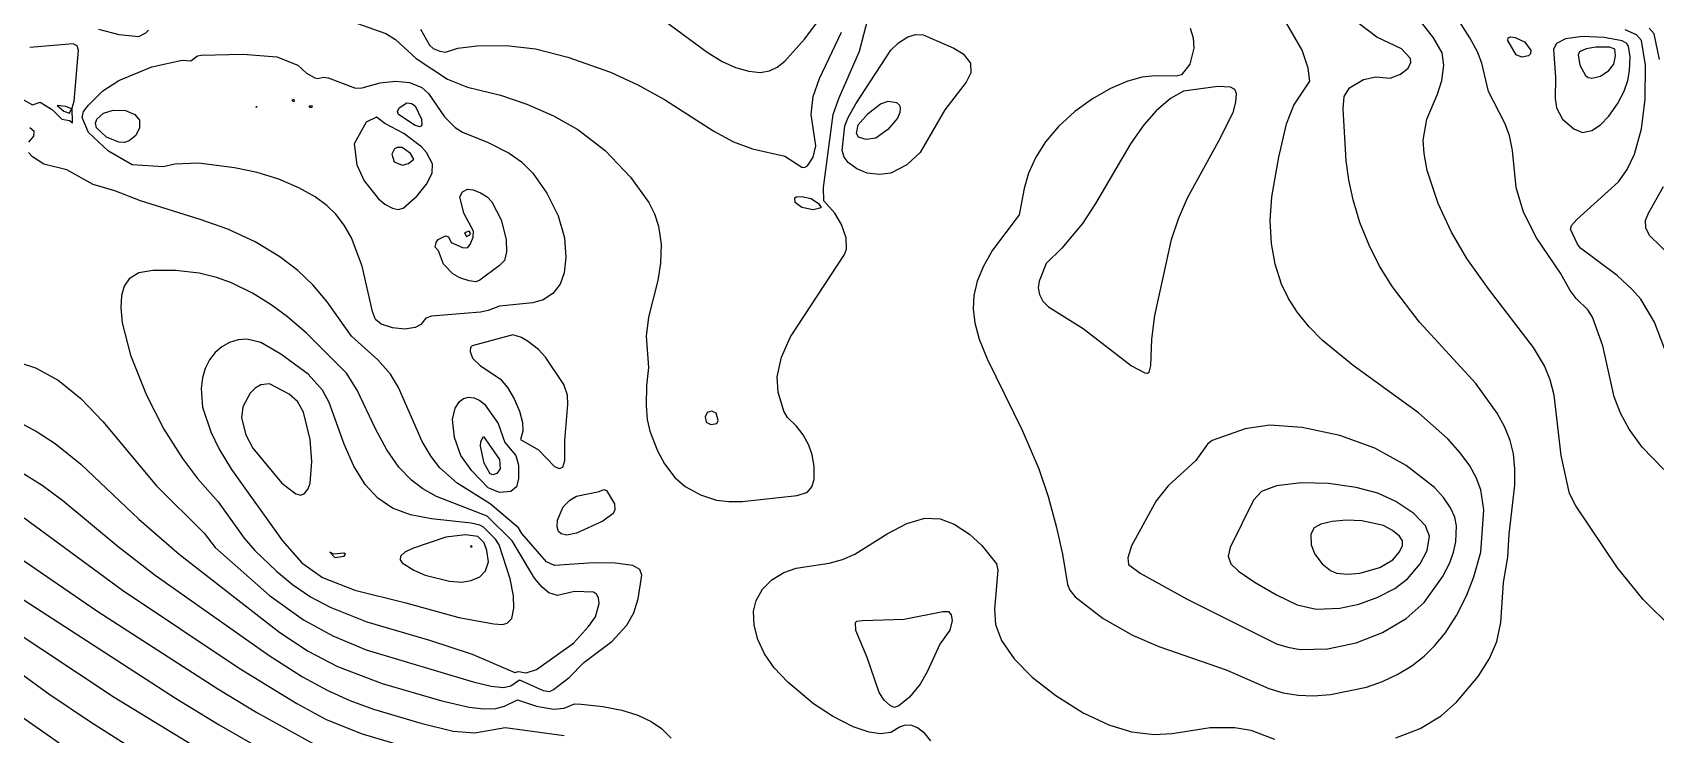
# Model space of a CAD drawing. Header units: inches. Extents: x 2608994 to 2618701, y 1261813 to 1271655.
# Drawn here: x 2612713 to 2614769, y 1266812 to 1267701 of the extents above; entities that cross this region are included whole.
import ezdxf

# ---------------------------------------------------------------- set-up
doc = ezdxf.new("R2010")
doc.units = ezdxf.units.IN
doc.header["$MEASUREMENT"] = 0

msp = doc.modelspace()

# ---------------------------------------------------------------- linework, layer by layer
for points, elevation in [([(2614780, 1267147.7), (2614752.5, 1267175.9), (2614736.1, 1267198.7), (2614725.1, 1267219.1), (2614717, 1267239.5), (2614702.7, 1267304.3), (2614689.4, 1267340.3), (2614683.6, 1267349.9), (2614669, 1267364.3), (2614661.2, 1267374.4), (2614649.2, 1267396), (2614618.8, 1267441.1), (2614602, 1267473.5), (2614592.8, 1267504.7), (2614588.3, 1267551.5), (2614584.6, 1267570.7), (2614578.7, 1267586.3), (2614558, 1267626.4), (2614549.2, 1267661.9), (2614543.9, 1267676.3), (2614534.3, 1267694.3), (2614506.4, 1267738)], 244), ([(2613116.8, 1267715.3), (2613161.2, 1267699.5), (2613173.2, 1267692.2), (2613199.6, 1267667.9), (2613239.2, 1267641.7), (2613264.4, 1267631.8), (2613306.4, 1267621.4), (2613339.8, 1267610.3), (2613373.6, 1267595.3), (2613404.4, 1267577.9), (2613438.7, 1267551.5), (2613471.2, 1267517.9), (2613494.1, 1267485.5), (2613501.2, 1267471.1), (2613506.5, 1267455.5), (2613510, 1267432.7), (2613509.2, 1267408.7), (2613505.6, 1267387.1), (2613494, 1267340.3), (2613490.8, 1267316.3), (2613493.7, 1267276.7), (2613491.3, 1267253.9), (2613491, 1267228.7), (2613492.3, 1267210.7), (2613495.6, 1267196.3), (2613505.2, 1267171.1), (2613514, 1267154.6), (2613527.1, 1267137.5), (2613540.4, 1267126), (2613559.6, 1267115.3), (2613580, 1267108.9), (2613595.6, 1267106.9), (2613612.4, 1267107.2), (2613682, 1267114.8), (2613695.2, 1267119), (2613700.9, 1267125.5), (2613703.6, 1267135.1), (2613703.6, 1267151.9), (2613701.2, 1267166.3), (2613696.8, 1267178.3), (2613689.6, 1267191.5), (2613681.4, 1267202.3), (2613670, 1267213.3), (2613665.4, 1267221.5), (2613658, 1267245.5), (2613656.7, 1267264.7), (2613662.3, 1267289.9), (2613673.6, 1267315.7), (2613742, 1267419.8), (2613744.8, 1267426.7), (2613744.1, 1267441.1), (2613738.2, 1267457.9), (2613729.9, 1267472.3), (2613715.9, 1267487.9), (2613715.4, 1267504.7), (2613727.7, 1267597.1), (2613734.8, 1267617.5), (2613761.2, 1267677.5), (2613774.6, 1267729.1)], 241), ([(2613505.6, 1267722.2), (2613568, 1267676.1), (2613587.2, 1267664.2), (2613604, 1267656.8), (2613620.8, 1267652.1), (2613635.2, 1267650.4), (2613647.2, 1267652.3)], 239), ([(2613647.2, 1267652.3), (2613656.8, 1267657.1), (2613666.4, 1267664.6), (2613691.6, 1267692.4), (2613713.2, 1267721.7)], 239), ([(2614357.6, 1266862.7), (2614403.2, 1266872.1), (2614423.6, 1266879.2), (2614442.8, 1266888.2), (2614460.8, 1266899.1), (2614476.4, 1266911.2), (2614489.6, 1266924.1), (2614502.8, 1266940.4), (2614517.2, 1266962.6), (2614529.8, 1266987.5), (2614539.1, 1267011.5), (2614548.3, 1267042.7), (2614552, 1267096.7), (2614548.1, 1267121.9), (2614542.2, 1267137.5), (2614534, 1267152.3), (2614522, 1267168.7), (2614506.4, 1267186.3), (2614469.2, 1267219.4), (2614386.3, 1267279.1), (2614347.2, 1267311.5), (2614330.7, 1267328.3), (2614316.1, 1267346.3), (2614304.6, 1267364.3), (2614295.8, 1267382.3), (2614287.5, 1267407.5), (2614282.9, 1267433.9), (2614281.4, 1267462.7), (2614283.4, 1267492.7), (2614292.3, 1267543.1), (2614302.1, 1267585.1), (2614311.4, 1267609.1), (2614331.5, 1267639.1), (2614329.4, 1267655.9), (2614321.9, 1267678.7), (2614297.2, 1267720.7)], 241), ([(2614440.4, 1266807.8), (2614471.4, 1266819.5), (2614498, 1266835.6), (2614517.5, 1266853.1), (2614544.6, 1266885.5), (2614559.3, 1266908.3), (2614568.3, 1266929.9), (2614573.3, 1266953.9), (2614576.7, 1267004.3), (2614582.4, 1267036.7), (2614583.9, 1267065.5), (2614591, 1267127.9), (2614591.4, 1267148.3), (2614589.3, 1267167.5), (2614585.2, 1267184.3), (2614578.4, 1267201.1), (2614568.8, 1267219), (2614541.6, 1267256.3), (2614470.4, 1267334.2), (2614436.2, 1267378.7), (2614419.9, 1267405.1), (2614406.5, 1267431.5), (2614395, 1267460.3), (2614386.3, 1267489.1), (2614380.8, 1267514.3), (2614377.7, 1267538.3), (2614373.6, 1267604.3), (2614374.9, 1267619.9), (2614381.6, 1267630.7), (2614399.6, 1267641.6), (2614415.2, 1267644.9), (2614433.2, 1267642.9), (2614446.4, 1267648), (2614456.2, 1267655.9), (2614459.4, 1267663.1), (2614459.1, 1267667.9), (2614447.6, 1267680.2), (2614416.4, 1267695.2), (2614393.6, 1267712.3)], 242), ([(2614790.5, 1266946.7), (2614753.6, 1266982.8), (2614721.2, 1267023.1), (2614668.4, 1267101.6), (2614660.6, 1267117.1), (2614649.7, 1267165.1), (2614641, 1267241.9), (2614636, 1267261.2), (2614628.8, 1267278.7), (2614615, 1267301.9), (2614557.8, 1267376.3), (2614530.2, 1267414.7), (2614510.8, 1267448.3), (2614494.1, 1267484.3), (2614480.2, 1267526.3), (2614476.3, 1267547.9), (2614475.2, 1267564.7), (2614479.7, 1267591.1), (2614493.2, 1267622.7), (2614498.9, 1267640.3), (2614501.1, 1267659.5), (2614499.2, 1267675.1), (2614488.3, 1267694.3), (2614470.4, 1267716.9)], 243), ([(2612797, 1267705.1), (2612822.8, 1267698.5), (2612848, 1267696), (2612857, 1267700.3), (2612860.3, 1267703.9)], 241), ([(2613204.9, 1267705.1), (2613216.4, 1267684.7), (2613221.2, 1267680.5), (2613229.6, 1267677.1), (2613236.8, 1267676), (2613252.4, 1267681.1), (2613276.4, 1267684.1), (2613313.6, 1267684.3), (2613350.8, 1267680.1), (2613391.6, 1267669.5), (2613445.6, 1267650.6), (2613480.4, 1267634.8), (2613514, 1267616), (2613576.4, 1267575.9), (2613601.6, 1267562.5), (2613625.6, 1267553.7), (2613666.4, 1267544.5), (2613688, 1267530.3), (2613691.6, 1267530), (2613695.2, 1267531.9), (2613702.4, 1267543.1), (2613705.6, 1267557.5), (2613699.8, 1267597.1), (2613702.3, 1267619.9), (2613710.4, 1267642.7), (2613738.3, 1267701.5)], 240), ([(2613800.8, 1267522.9), (2613786.4, 1267521), (2613770.8, 1267522.9), (2613757.6, 1267528.1), (2613746.8, 1267536.2), (2613741.8, 1267543.1), (2613739.2, 1267551.5), (2613742.3, 1267582.7), (2613746.6, 1267593.5), (2613756.4, 1267610.7), (2613800.8, 1267678.5), (2613810.4, 1267687.8), (2613822.4, 1267695.5), (2613832, 1267698.5), (2613841.6, 1267698.1), (2613880.7, 1267681.1), (2613892.3, 1267673.9), (2613901.7, 1267661.9), (2613901.9, 1267649.9), (2613896, 1267637.9), (2613869.2, 1267603), (2613837.8, 1267549.1), (2613821.2, 1267533.2), (2613800.8, 1267522.9)], 242), ([(2614179.9, 1267706.3), (2614183.8, 1267694.3), (2614184.6, 1267681.1), (2614179.5, 1267660.7), (2614168.9, 1267647.5), (2614162, 1267645.5), (2614135.6, 1267646.2), (2614118.8, 1267644.2), (2614099.6, 1267638.9), (2614079.2, 1267630), (2614056.4, 1267617.1), (2614033.8, 1267600.7), (2614013.2, 1267581.8), (2613996.7, 1267562.3), (2613984.4, 1267543.1), (2613975.1, 1267522.7), (2613969.5, 1267503.5), (2613963.2, 1267469.9), (2613929.4, 1267425.5), (2613918.1, 1267405.1), (2613910.1, 1267385.9), (2613905.7, 1267367.9), (2613904.9, 1267351.1), (2613907.3, 1267333.1), (2613912.8, 1267312.7), (2613922.6, 1267287.5), (2613967.3, 1267197.5), (2613988.4, 1267148.3), (2614000, 1267113.5), (2614010.8, 1267074), (2614018.3, 1267040.3), (2614024.4, 1267001.9), (2614027.6, 1266994.7), (2614034.4, 1266986.3), (2614069.6, 1266958.8), (2614106.8, 1266937.7), (2614140.4, 1266923.6), (2614225.6, 1266894), (2614279.6, 1266870.1), (2614297.6, 1266864.7), (2614316.8, 1266861.7), (2614336, 1266861.1), (2614357.6, 1266862.7)], 241), ([(2614608.6, 1267671.5), (2614600, 1267669.9), (2614592.7, 1267672.7), (2614582.5, 1267690.7), (2614582.6, 1267694.3), (2614585.6, 1267695.5), (2614591.6, 1267694.8), (2614603.6, 1267688.9), (2614611.3, 1267678.7), (2614611.1, 1267673.9), (2614608.6, 1267671.5)], 245), ([(2614688.8, 1267576.9), (2614699.6, 1267584), (2614710.4, 1267595.1), (2614721.2, 1267610.4), (2614729.6, 1267626.5), (2614734.4, 1267640), (2614736.4, 1267652.3), (2614737.1, 1267670.3), (2614735.3, 1267683.5), (2614733.2, 1267687.1), (2614727.2, 1267690.4), (2614704.4, 1267694.4), (2614676.8, 1267695.7), (2614655.2, 1267692.7), (2614643.9, 1267687.1), (2614640, 1267679.9), (2614642.6, 1267643.9), (2614642.2, 1267617.5), (2614644, 1267605.5), (2614651.5, 1267591.1), (2614666, 1267578.8), (2614676.8, 1267574.5), (2614688.8, 1267576.9)], 244), ([(2614785.4, 1267288.7), (2614767.9, 1267334.3), (2614750.9, 1267363.1), (2614740.4, 1267375.1), (2614721, 1267393.1), (2614674.4, 1267427.9), (2614670.6, 1267432.7), (2614661.6, 1267451.9), (2614663, 1267456.7), (2614669.6, 1267464.2), (2614722.4, 1267511.7), (2614733.6, 1267527.5), (2614742.8, 1267546.9), (2614751.7, 1267579.1), (2614756.4, 1267616.3), (2614756.5, 1267659.5), (2614751.5, 1267690.7), (2614745.2, 1267697.8), (2614730.8, 1267704.3)], 245), ([(2614774.5, 1267666.7), (2614767.5, 1267699.1), (2614761.5, 1267706.3)], 246), ([(2612694.4, 1267619.7), (2612713.6, 1267609.2), (2612723.2, 1267612.6), (2612738.8, 1267602.9), (2612750.8, 1267591), (2612760.4, 1267589.3), (2612764, 1267586.6), (2612763.8, 1267605.5), (2612766.3, 1267613.9), (2612771.9, 1267678.7), (2612770, 1267684.1), (2612765.2, 1267686.4), (2612710, 1267682.1)], 241), ([(2613198.4, 1267327.2), (2613185.2, 1267325.4), (2613169.6, 1267327), (2613155.2, 1267331.8), (2613148, 1267337.6), (2613144, 1267347.5), (2613131.2, 1267405.1), (2613117.4, 1267441.1), (2613108.4, 1267456.9), (2613097.6, 1267470.9), (2613086.2, 1267481.9), (2613071.6, 1267492.7), (2613050.8, 1267504.4), (2613025.6, 1267515), (2612998, 1267523.5), (2612969.2, 1267529.7), (2612923.6, 1267535.3), (2612893.6, 1267534.2), (2612879.2, 1267530.7), (2612839.6, 1267533.3), (2612809.6, 1267550.6), (2612784.3, 1267574.3), (2612776.6, 1267593.5), (2612778.1, 1267600.7), (2612784.4, 1267609.1), (2612802.4, 1267627), (2612822.8, 1267640.1), (2612864.8, 1267657.4), (2612903.2, 1267665.7), (2612914, 1267665.2), (2612922.4, 1267671.3), (2612927.2, 1267672.1), (2612980, 1267673.5), (2613023.2, 1267670), (2613049.5, 1267659.5), (2613060.4, 1267649.5), (2613071.2, 1267643.5), (2613074.8, 1267642.5), (2613082, 1267644.5), (2613088, 1267643.4), (2613122.8, 1267630.3), (2613131.2, 1267630.8), (2613154, 1267637.4), (2613173.2, 1267639.1), (2613191.2, 1267637.8), (2613206.8, 1267631.2), (2613215.1, 1267623.5), (2613235.6, 1267594), (2613248.8, 1267580.8), (2613258.4, 1267574.9), (2613290.8, 1267561.8), (2613317.2, 1267548), (2613332.8, 1267537.2), (2613347.2, 1267522.7), (2613365.2, 1267497.5), (2613379.3, 1267468.7), (2613387.3, 1267441.1), (2613389.2, 1267415.9), (2613387, 1267396.7), (2613381.9, 1267382.3), (2613372.5, 1267370.3), (2613360.4, 1267362.2), (2613347.2, 1267358.5), (2613305.2, 1267354.3), (2613290.8, 1267348.8), (2613281.2, 1267346.9), (2613218.8, 1267341.9), (2613211.7, 1267339.1), (2613205.6, 1267331), (2613198.4, 1267327.2)], 242), ([(2614699.6, 1267645.5), (2614710.4, 1267652.7), (2614716.8, 1267660.7), (2614718.9, 1267671.5), (2614717.8, 1267679.9), (2614711.6, 1267682.5), (2614693.6, 1267682.3), (2614681.6, 1267680.4), (2614673.1, 1267676.3), (2614671.3, 1267672.7), (2614673.6, 1267659.5), (2614680.5, 1267646.3), (2614684, 1267643.8), (2614688.8, 1267642.9), (2614699.6, 1267645.5)], 243), ([(2614128.1, 1267270.7), (2614130.3, 1267279.1), (2614131.4, 1267312.7), (2614135.1, 1267342.7), (2614156.3, 1267438.7), (2614165.1, 1267465.1), (2614176.6, 1267491.5), (2614216, 1267563), (2614234.3, 1267599.5), (2614237.8, 1267612.7), (2614238.5, 1267623.5), (2614236.4, 1267628.9), (2614231.1, 1267631.9), (2614214.8, 1267632.4), (2614171.6, 1267626.6), (2614155.2, 1267617.5), (2614137, 1267601.9), (2614121.4, 1267583.9), (2614104.5, 1267559.9), (2614060.1, 1267484.3), (2614043.7, 1267459.1), (2614017.3, 1267427.9), (2613997.6, 1267408.4), (2613988.7, 1267385.9), (2613987.5, 1267377.5), (2613988.9, 1267369.1), (2613993.5, 1267360.7), (2614000.4, 1267353.5), (2614044.5, 1267325.9), (2614105.6, 1267278.9), (2614122.4, 1267270), (2614126, 1267269.4), (2614128.1, 1267270.7)], 240), ([(2612753.2, 1267601.3), (2612760.4, 1267598.7), (2612762.9, 1267604.3), (2612755.6, 1267607.4), (2612744.8, 1267608.7), (2612753.2, 1267601.3)], 240), ([(2612996.8, 1267606.5), (2612997.9, 1267606.7), (2612996.4, 1267606.7), (2612996.8, 1267606.5)], 242), ([(2613043.6, 1267613.7), (2613045.4, 1267613.9), (2613044.8, 1267615.9), (2613042.1, 1267615.1), (2613043.6, 1267613.7)], 242), ([(2613066.9, 1267605.5), (2613065.2, 1267605.8), (2613064, 1267608), (2613067.6, 1267608), (2613066.9, 1267605.5)], 243), ([(2613204.4, 1267581.6), (2613198.4, 1267583.2), (2613177.2, 1267597.1), (2613175.8, 1267600.7), (2613178.1, 1267605.5), (2613187.6, 1267611.8), (2613193.6, 1267611), (2613198.4, 1267608.2), (2613206.1, 1267591.1), (2613206.5, 1267583.9), (2613204.4, 1267581.6)], 243), ([(2613781.6, 1267567.3), (2613769.6, 1267565.3), (2613759.6, 1267568.3), (2613757.2, 1267573.1), (2613759.5, 1267583.9), (2613772, 1267598.4), (2613787.6, 1267610.7), (2613797.2, 1267614), (2613808, 1267612.5), (2613811.6, 1267609.1), (2613812.5, 1267605.5), (2613812.1, 1267599.5), (2613809.4, 1267592.3), (2613796.8, 1267577.9), (2613781.6, 1267567.3)], 243), ([(2612836, 1267563.6), (2612830, 1267561.6), (2612822.8, 1267561.9), (2612807.2, 1267568.6), (2612794.7, 1267580.3), (2612793.1, 1267586.3), (2612795.1, 1267591.1), (2612803.6, 1267598.9), (2612815.6, 1267602.6), (2612831.2, 1267602), (2612843.2, 1267597.3), (2612849, 1267589.9), (2612848.9, 1267580.3), (2612844.2, 1267570.7), (2612836, 1267563.6)], 243), ([(2613183.1, 1267478.3), (2613200.8, 1267494.1), (2613212.8, 1267508.8), (2613219.6, 1267522.7), (2613220, 1267534.7), (2613212.7, 1267549.1), (2613206.4, 1267556.3), (2613184, 1267573.2), (2613160, 1267585.9), (2613149.2, 1267593.9), (2613136.3, 1267587.5), (2613121, 1267559.9), (2613124.5, 1267533.5), (2613133.7, 1267513.1), (2613151.6, 1267490.2), (2613160, 1267483.6), (2613169.6, 1267478.6), (2613176.8, 1267476.9), (2613183.1, 1267478.3)], 242), ([(2612708.8, 1267562), (2612715.2, 1267569.5), (2612715.6, 1267575.5), (2612710, 1267580)], 241), ([(2612698, 1267282.6), (2612717.2, 1267276.1), (2612746, 1267260.5), (2612774.8, 1267237.3), (2612802.4, 1267208.3), (2612870.4, 1267126.7), (2612930.8, 1267066.8), (2612945.1, 1267048.7), (2613013.6, 1266988.1), (2613056.8, 1266957.1), (2613094, 1266937), (2613136, 1266919.3), (2613271.6, 1266878.6), (2613294.4, 1266873.1), (2613310, 1266871.6), (2613319.6, 1266873.8), (2613330.4, 1266881.3), (2613360.4, 1266867.7), (2613368.8, 1266866.6), (2613373.6, 1266868.8), (2613393.3, 1266884.3), (2613412, 1266903.2), (2613447.3, 1266929.9), (2613466.4, 1266950.3), (2613475.1, 1266965.9), (2613480.8, 1266983.9), (2613485.3, 1267013.9), (2613482.9, 1267021.1), (2613473.9, 1267025.9), (2613451.6, 1267029), (2613424, 1267029.5), (2613374.8, 1267026.2), (2613364.8, 1267030.7), (2613333.5, 1267066.7), (2613329.2, 1267073.7), (2613293.3, 1267103.9), (2613251.5, 1267130.3), (2613229.5, 1267149.5), (2613218.6, 1267163.9), (2613207.3, 1267183.1), (2613177.3, 1267251.5), (2613167.1, 1267268.3), (2613150.9, 1267286.3), (2613117.6, 1267316.3), (2613086.8, 1267359.9), (2613068.8, 1267381.4), (2613049.6, 1267399.7), (2613026.8, 1267417), (2612995.6, 1267435.7), (2612960.8, 1267451.7), (2612926, 1267464.3), (2612850.4, 1267487.7), (2612818, 1267500.3), (2612790.5, 1267508.3), (2612756.8, 1267526.9), (2612728, 1267534), (2612713.6, 1267543.3), (2612708.5, 1267549.1)], 241), ([(2613190, 1267535), (2613196.4, 1267540.7), (2613192.5, 1267547.9), (2613181.6, 1267555.5), (2613175.6, 1267555.5), (2613172, 1267553.5), (2613168.8, 1267546.7), (2613171.7, 1267537.1), (2613181.6, 1267533.1), (2613190, 1267535)], 241), ([(2614788.4, 1267418.2), (2614762.1, 1267443.5), (2614757.1, 1267453.1), (2614756.9, 1267462.7), (2614760.7, 1267472.3), (2614779.3, 1267505.9)], 246), ([(2613280, 1267387.4), (2613275.2, 1267385.2), (2613266.8, 1267386.4), (2613254.8, 1267390.4), (2613245.8, 1267395.5), (2613234.1, 1267407.5), (2613227.7, 1267424.3), (2613223.6, 1267429.1), (2613224.7, 1267435.1), (2613227.2, 1267438.7), (2613236.8, 1267443.5), (2613240.5, 1267442.3), (2613243.9, 1267435.1), (2613258.4, 1267428.5), (2613264.4, 1267428.4), (2613268, 1267432.3), (2613271.6, 1267441.9), (2613272.2, 1267449.5), (2613259.9, 1267472.3), (2613254.9, 1267492.7), (2613258.4, 1267499.2), (2613264.4, 1267502.4), (2613271.6, 1267501.6), (2613281.2, 1267497.7), (2613289.6, 1267492.7), (2613295.3, 1267486.7), (2613307, 1267463.9), (2613313.4, 1267438.7), (2613314, 1267423.1), (2613311.2, 1267412.3), (2613305.2, 1267405.8), (2613280, 1267387.4)], 243), ([(2613710.8, 1267478.4), (2613702.4, 1267476.3), (2613688, 1267479.3), (2613679.4, 1267485.5), (2613679.2, 1267491.5), (2613680.8, 1267493), (2613688, 1267493.3), (2613700, 1267490.6), (2613709.2, 1267484.3), (2613712.4, 1267479.5), (2613710.8, 1267478.4)], 241), ([(2613267.4, 1267444.7), (2613268.5, 1267447.1), (2613266.8, 1267449.2), (2613260.6, 1267447.1), (2613263.2, 1267442.8), (2613267.4, 1267444.7)], 242), ([(2613324.4, 1266890.5), (2613329.2, 1266891.9), (2613338.8, 1266890.1), (2613352, 1266894.5), (2613398.8, 1266927.8), (2613418, 1266948.6), (2613426.6, 1266961.1), (2613431.1, 1266977.9), (2613430.5, 1266985.1), (2613428, 1266989.9), (2613424, 1266992.1), (2613400, 1266993.2), (2613378.4, 1266988.1), (2613367.6, 1266991.5), (2613359.2, 1266998.4), (2613349.6, 1267010.1), (2613320.9, 1267057.1), (2613289.6, 1267088.4), (2613225.1, 1267113.5), (2613207.9, 1267123.1), (2613193.5, 1267133.9), (2613177.5, 1267150.7), (2613162.5, 1267172.3), (2613148, 1267198.9), (2613124.9, 1267247.9), (2613111.2, 1267269.5), (2613060.4, 1267320.3), (2613036.4, 1267341), (2613016, 1267356.2), (2612992, 1267370.8), (2612965.6, 1267383.9), (2612946.4, 1267390.9), (2612924.8, 1267396), (2612894.8, 1267399.7), (2612866, 1267399.7), (2612848, 1267396.4), (2612836, 1267389), (2612829.6, 1267379.9), (2612826.1, 1267367.9), (2612825.2, 1267352.3), (2612827, 1267333.1), (2612837.5, 1267292.3), (2612857.8, 1267241.9), (2612880, 1267198.7), (2612903.5, 1267161.5), (2612922.5, 1267136.3), (2612948.8, 1267106.5), (2612981.5, 1267060.7), (2612995.3, 1267045.1), (2613022.7, 1267018.7), (2613042.8, 1267001.9), (2613065.6, 1266986.3), (2613090.4, 1266973.3), (2613137.2, 1266954.7), (2613216.4, 1266931.6), (2613270.4, 1266913.9), (2613324.4, 1266890.5)], 240), ([(2613314.8, 1266952.8), (2613320.5, 1266958.7), (2613323.2, 1266971.9), (2613322.6, 1266987.5), (2613318.4, 1267009.1), (2613304.7, 1267052.3), (2613299.8, 1267059.5), (2613284.8, 1267074.5), (2613280, 1267077.2), (2613269.2, 1267079.5), (2613218.8, 1267085.1), (2613192.4, 1267090.3), (2613169.6, 1267098.8), (2613150.9, 1267111.1), (2613134.8, 1267128.7), (2613120.7, 1267151.9), (2613108.4, 1267179.7), (2613089.3, 1267232.3), (2613081, 1267247.9), (2613062.8, 1267268.4), (2613028, 1267293.6), (2613002.8, 1267308.4), (2612984.8, 1267312.4), (2612974, 1267311.6), (2612963.2, 1267308.5), (2612953.3, 1267303.1), (2612945, 1267295.9), (2612937.6, 1267286.3), (2612932.3, 1267275.5), (2612928.8, 1267263.5), (2612927.1, 1267250.3), (2612929, 1267226.3), (2612939.5, 1267195.1), (2612949.8, 1267173.5), (2612965.6, 1267147.6), (2613030.2, 1267057.1), (2613054.8, 1267029.5), (2613080.8, 1267010.7), (2613121.6, 1266994.7), (2613186.4, 1266978.8), (2613253.6, 1266960.1), (2613298, 1266952.1), (2613308.8, 1266951.5), (2613314.8, 1266952.8)], 239), ([(2613385.2, 1267150.7), (2613387.7, 1267159.1), (2613388, 1267184.3), (2613391.8, 1267229.9), (2613391.1, 1267241.9), (2613386.5, 1267255.1), (2613363.2, 1267289.9), (2613354.3, 1267299.5), (2613342, 1267309.1), (2613332.8, 1267314.6), (2613322, 1267317.9), (2613270.3, 1267304.3), (2613268.3, 1267301.9), (2613267.7, 1267297.1), (2613270.7, 1267288.7), (2613281.2, 1267279), (2613305.8, 1267262.3), (2613315, 1267251.5), (2613323.7, 1267237.1), (2613330.5, 1267221.5), (2613334.4, 1267207.1), (2613334.6, 1267196.3), (2613331.7, 1267185.5), (2613354.6, 1267172.3), (2613374.8, 1267151.4), (2613380.8, 1267149), (2613385.2, 1267150.7)], 241), ([(2613058.1, 1267117.1), (2613062.8, 1267123.1), (2613065.2, 1267130.3), (2613067.2, 1267157.9), (2613065.1, 1267185.5), (2613056.7, 1267220.3), (2613049, 1267233.5), (2613038.8, 1267242.8), (2613013.6, 1267256), (2613002.8, 1267254.9), (2612995.6, 1267250.7), (2612989.2, 1267244.3), (2612980, 1267227), (2612978.2, 1267213.1), (2612983.6, 1267191.4), (2612992.7, 1267174.7), (2613029.2, 1267130.3), (2613047.2, 1267116.6), (2613053.2, 1267115.1), (2613058.1, 1267117.1)], 238), ([(2613319.6, 1267119.6), (2613305.2, 1267118.6), (2613290.8, 1267124.3), (2613270.2, 1267145.9), (2613256.2, 1267165.1), (2613248.1, 1267187.9), (2613245.6, 1267210.7), (2613249.1, 1267225.1), (2613254.6, 1267233.5), (2613259.6, 1267237.5), (2613265.6, 1267239.1), (2613272.8, 1267238.2), (2613280, 1267235.1), (2613286, 1267230.2), (2613303.2, 1267205.9), (2613311.8, 1267181.9), (2613325.7, 1267165.1), (2613329.2, 1267153.1), (2613329.3, 1267136.3), (2613326.4, 1267125.5), (2613319.6, 1267119.6)], 242), ([(2613580.5, 1267205.9), (2613582, 1267209.5), (2613579.4, 1267219.1), (2613574, 1267221.5), (2613568, 1267219.7), (2613565.4, 1267214.3), (2613566.8, 1267207.7), (2613572.8, 1267204.5), (2613580.5, 1267205.9)], 240), ([(2612695.6, 1267208), (2612719.6, 1267195.4), (2612742.4, 1267180.5), (2612774.8, 1267154.3), (2612848.1, 1267084.7), (2612899.1, 1267040.3), (2613026.8, 1266941.1), (2613062.8, 1266917.7), (2613100, 1266898.3), (2613156.4, 1266876.4), (2613232, 1266854.6), (2613266.8, 1266846.4), (2613284.8, 1266844.3), (2613300.4, 1266845), (2613311.2, 1266847.9), (2613328, 1266856), (2613352, 1266848), (2613373.6, 1266844.2), (2613386.8, 1266845.2), (2613400, 1266851), (2613408.4, 1266850.5), (2613436, 1266847.5), (2613460, 1266842.9), (2613480.4, 1266836.5), (2613497.2, 1266828.6), (2613510.4, 1266819.5), (2613522.5, 1266807.5)], 242), ([(2614354, 1266920.3), (2614390, 1266928.1), (2614423.6, 1266941.1), (2614453.6, 1266958.8), (2614476.4, 1266979.2), (2614499.4, 1267011.5), (2614508.8, 1267029.5), (2614513.6, 1267042.8), (2614516.4, 1267055.9), (2614517.4, 1267076.3), (2614515.2, 1267087.1), (2614509.9, 1267099.1), (2614501, 1267112.3), (2614489.6, 1267124.9), (2614453.6, 1267152.8), (2614414, 1267174.7), (2614369.6, 1267190.7), (2614321.6, 1267200.9), (2614280.8, 1267203.5), (2614249.6, 1267199), (2614207.6, 1267184.2), (2614201.8, 1267179.5), (2614187.2, 1267158.9), (2614152.2, 1267126.7), (2614136.8, 1267108), (2614105.5, 1267051.1), (2614101, 1267035.5), (2614102, 1267027.1), (2614116.8, 1267016.3), (2614175.2, 1266983.9), (2614289.2, 1266927), (2614303.6, 1266922.4), (2614319.2, 1266919.7), (2614354, 1266920.3)], 240), ([(2613301.7, 1267142.3), (2613296.8, 1267141), (2613293.2, 1267142), (2613285.8, 1267155.5), (2613281.2, 1267177.1), (2613281.6, 1267183.1), (2613284.8, 1267189.3), (2613305.2, 1267160.3), (2613306.1, 1267148.3), (2613301.7, 1267142.3)], 243), ([(2612693.2, 1267148.1), (2612725.6, 1267127.7), (2612752, 1267108.1), (2612822.2, 1267049.9), (2612868.9, 1267013.9), (2613013.5, 1266911.9), (2613055.6, 1266885), (2613086.8, 1266868), (2613115.6, 1266855), (2613145.6, 1266844), (2613205.6, 1266826.4), (2613246.4, 1266816.2), (2613274, 1266814.1), (2613312.4, 1266820.8), (2613386.8, 1266810.8)], 243), ([(2613402.4, 1267067.1), (2613390.4, 1267064.3), (2613383.2, 1267066.1), (2613379.7, 1267069.1), (2613378.2, 1267075.1), (2613378.7, 1267083.5), (2613385.5, 1267100.3), (2613394, 1267108.9), (2613402.4, 1267113.6), (2613431.2, 1267119.6), (2613437.2, 1267122.1), (2613440.8, 1267120.9), (2613450.6, 1267103.9), (2613451.2, 1267096.7), (2613449.2, 1267091.7), (2613435.9, 1267082.3), (2613402.4, 1267067.1)], 242), ([(2614369.6, 1266972), (2614393.6, 1266977.2), (2614417.6, 1266985.8), (2614439.2, 1266996.9), (2614455.3, 1267009.1), (2614471.3, 1267028.3), (2614480.2, 1267045.1), (2614483.2, 1267063.1), (2614477.9, 1267076.3), (2614463.2, 1267091.9), (2614440.4, 1267107.2), (2614417.6, 1267117.4), (2614390, 1267124.9), (2614355.2, 1267129.9), (2614320.4, 1267130.7), (2614289.2, 1267126.9), (2614270.5, 1267119.5), (2614260, 1267108.7), (2614230.4, 1267048.7), (2614228, 1267037.9), (2614231.4, 1267028.3), (2614241.2, 1267018.7), (2614262.2, 1267004.3), (2614289.4, 1266988.7), (2614315.6, 1266976.1), (2614339.6, 1266970.8), (2614369.6, 1266972)], 239), ([(2612702.8, 1267086.5), (2612827.6, 1266994.6), (2612975.2, 1266896.2), (2613048.4, 1266851.1), (2613085.6, 1266831.1), (2613131.2, 1266812.9), (2613238, 1266781)], 244), ([(2613851.3, 1266803.9), (2613844, 1266813.1), (2613834.4, 1266820.5), (2613827.2, 1266823.5), (2613818.8, 1266823.7), (2613812.8, 1266821.9), (2613800.8, 1266814.5), (2613787.6, 1266812.8), (2613773.2, 1266815.1), (2613753.2, 1266821.9), (2613726.7, 1266835.1), (2613702.6, 1266850.7), (2613670.2, 1266878.3), (2613653, 1266896.3), (2613640.6, 1266914.3), (2613632.1, 1266932.3), (2613627.5, 1266950.3), (2613626.9, 1266968.3), (2613630.1, 1266981.5), (2613638.3, 1266995.9), (2613650.1, 1267007.9), (2613665.2, 1267017.3), (2613680.8, 1267022.7), (2613722.8, 1267029.1), (2613739.6, 1267033.6), (2613755.2, 1267040.4), (2613796, 1267066.3), (2613821.2, 1267079.2), (2613844, 1267086), (2613863.2, 1267085.3), (2613881.2, 1267078.4), (2613900.4, 1267065.8), (2613916, 1267051.4), (2613934.8, 1267028.3), (2613936.2, 1267019.9), (2613932.2, 1266970.7), (2613933.4, 1266951.5), (2613940.9, 1266931.1), (2613956.8, 1266907.9), (2613979.6, 1266884.4), (2614009.6, 1266861.4), (2614044.4, 1266839.6), (2614076.8, 1266824.2), (2614105.6, 1266815.3), (2614134.4, 1266812), (2614157.2, 1266813.2), (2614205.2, 1266820.7), (2614236.4, 1266820.9), (2614256.8, 1266817.3), (2614286.8, 1266805.9)], 242), ([(2614394.8, 1267016.4), (2614420, 1267023.3), (2614436.8, 1267033.3), (2614444.6, 1267042.7), (2614448.7, 1267051.1), (2614448.9, 1267057.1), (2614444.9, 1267063.1), (2614436.1, 1267070.3), (2614424.8, 1267076.5), (2614397.2, 1267082.4), (2614378, 1267083.2), (2614360, 1267081.8), (2614345.6, 1267078.3), (2614337.2, 1267073.5), (2614332.8, 1267065.5), (2614333.1, 1267052.3), (2614337.8, 1267040.3), (2614347, 1267028.3), (2614357.6, 1267019.5), (2614365.5, 1267016.3), (2614379.2, 1267014.9), (2614394.8, 1267016.4)], 238), ([(2612658.5, 1267061.9), (2612796.4, 1266967.8), (2612948.4, 1266869.9), (2612997.8, 1266839.9), (2613071.2, 1266799.5)], 245), ([(2613241.6, 1267006.2), (2613257.2, 1267005.1), (2613269.2, 1267006.9), (2613280, 1267011.6), (2613287.2, 1267019.1), (2613291, 1267030.7), (2613289, 1267045.1), (2613285.5, 1267054.7), (2613277.6, 1267062.8), (2613262, 1267064.7), (2613237, 1267061.9), (2613194.9, 1267047.5), (2613185.1, 1267042.7), (2613179.8, 1267037.9), (2613179.3, 1267033.1), (2613181.8, 1267029.5), (2613196.4, 1267019.9), (2613210.8, 1267013.9), (2613241.6, 1267006.2)], 238), ([(2613270.3, 1267049.9), (2613269.2, 1267051.3), (2613268.3, 1267049.9), (2613269.2, 1267049.4), (2613270.3, 1267049.9)], 237), ([(2613108.1, 1267037.9), (2613109.8, 1267040.3), (2613107.7, 1267041.5), (2613095.2, 1267040.4), (2613090.2, 1267042.7), (2613096.4, 1267036.3), (2613108.1, 1267037.9)], 238), ([(2612628.4, 1267030.3), (2612894.8, 1266858.1), (2612950, 1266824.1), (2612995.6, 1266798.1)], 246), ([(2612632, 1266981.8), (2612816.8, 1266859.3), (2612951.2, 1266777.3)], 247), ([(2613810.7, 1266848.3), (2613805.6, 1266846), (2613800.3, 1266848.3), (2613792.4, 1266855.5), (2613785.8, 1266865.1), (2613770.8, 1266909.6), (2613756.4, 1266943.8), (2613755.9, 1266953.9), (2613757.6, 1266955.7), (2613764.8, 1266956.5), (2613817.6, 1266958.1), (2613866.8, 1266967.7), (2613874, 1266967.7), (2613877.1, 1266963.5), (2613878.5, 1266956.3), (2613875.4, 1266944.3), (2613862.9, 1266926.3), (2613846.9, 1266891.5), (2613837.8, 1266875.9), (2613824.3, 1266859.1), (2613810.7, 1266848.3)], 243), ([(2612654.3, 1266921.5), (2612734, 1266863.5), (2612786.8, 1266828), (2612857.6, 1266783.3)], 248), ([(2612680, 1266848.2), (2612753.2, 1266797.1)], 249)]:
    msp.add_lwpolyline(points, dxfattribs=dict(elevation=elevation))

doc.saveas('drawing.dxf')
